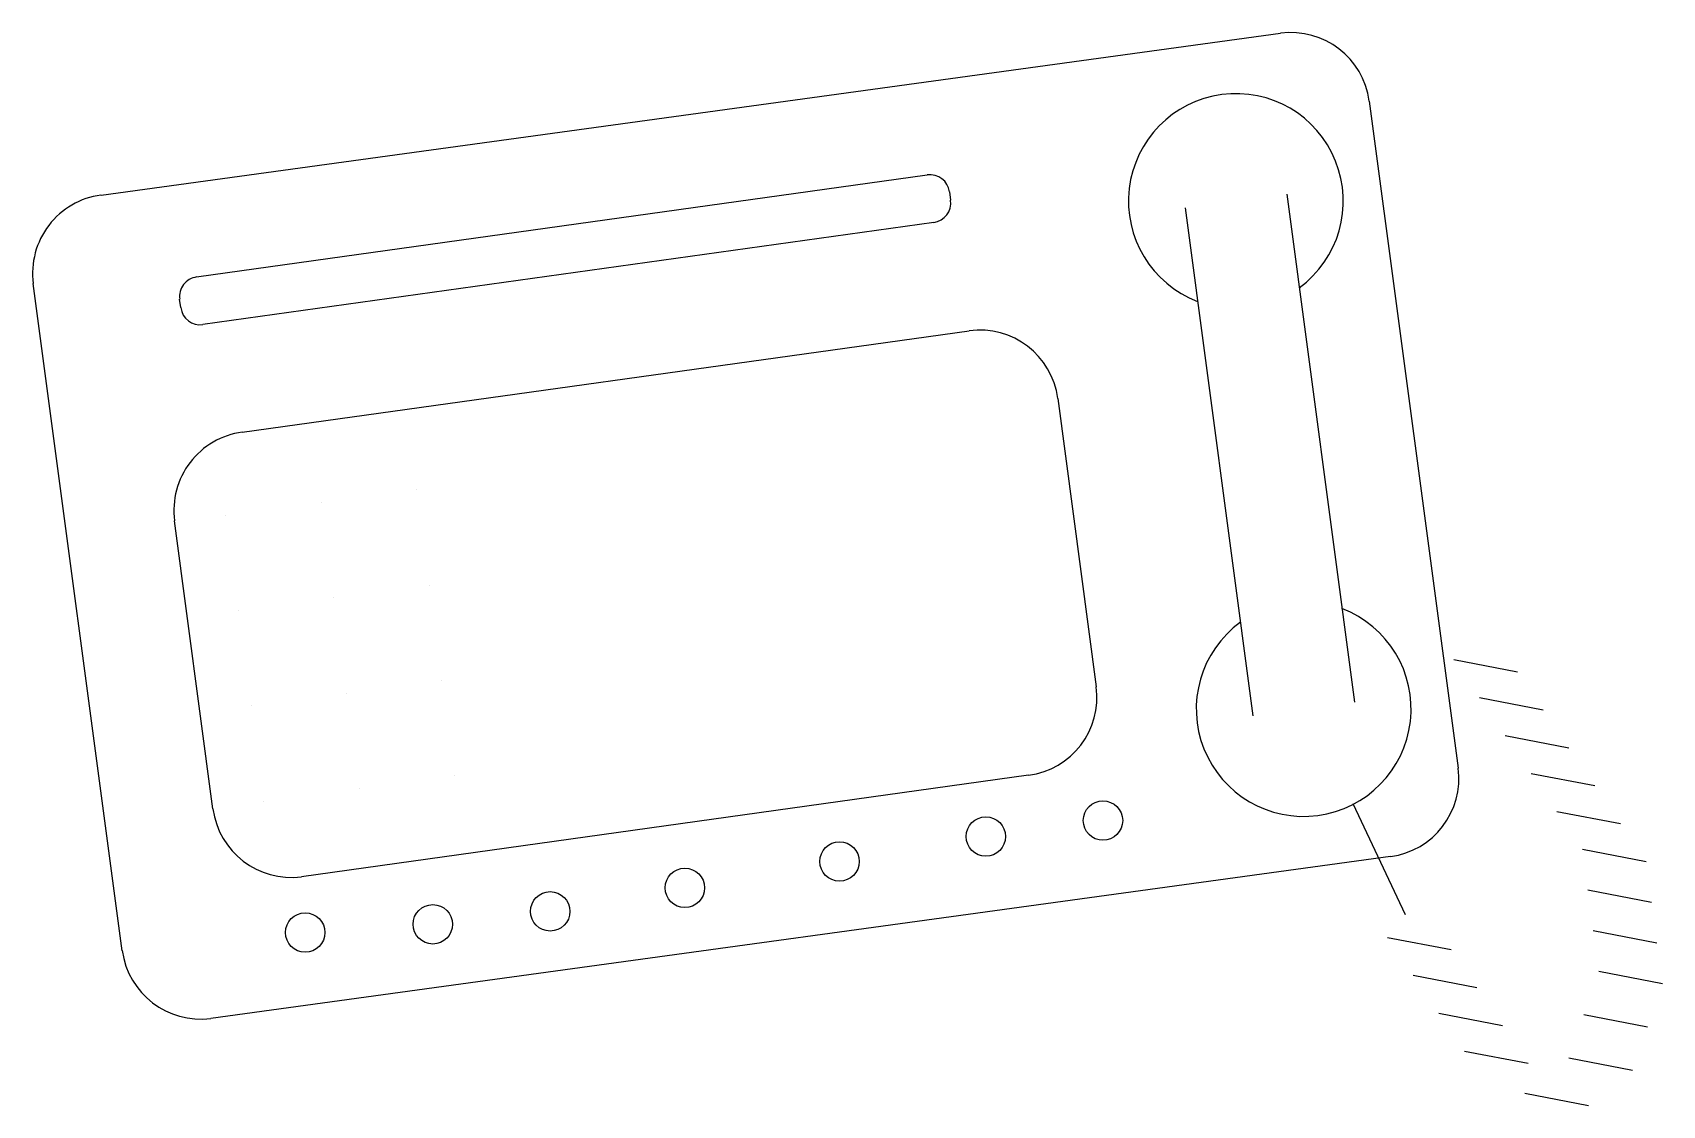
# Model space of a CAD drawing. Header units: millimetres. Extents: x 7301.3 to 7342.6, y 1379.3 to 1406.5.
import ezdxf

# ---------------------------------------------------------------- set-up
doc = ezdxf.new("R2010")
doc.units = ezdxf.units.MM

msp = doc.modelspace()

# ---------------------------------------------------------------- linework, layer by layer
at = {"linetype": 'Continuous'}
for p, q in [((7303.012, 1402.343), (7332.937, 1406.447)), ((7335.183, 1404.729), (7337.441, 1387.808)), ((7305.436, 1400.265), (7323.974, 1402.856)), ((7324.536, 1402.427), (7324.565, 1402.21)), ((7330.514, 1402.019), (7332.233, 1389.134)), ((7333.091, 1402.363), (7334.81, 1389.477)), ((7324.135, 1401.648), (7305.598, 1399.057)), ((7303.551, 1383.175), (7301.294, 1400.096)), ((7305.036, 1399.487), (7305.007, 1399.703)), ((7306.595, 1396.328), (7325.038, 1398.9)), ((7327.285, 1397.182), (7328.26, 1389.871)), ((7311.012, 1394.863), (7311.012, 1394.863)), ((7306.179, 1394.218), (7306.179, 1394.218)), ((7308.596, 1394.541), (7308.596, 1394.541)), ((7305.852, 1386.77), (7304.877, 1394.081)), ((7308.918, 1392.124), (7308.918, 1392.124)), ((7311.334, 1392.447), (7311.334, 1392.447)), ((7306.502, 1391.802), (7306.502, 1391.802)), ((7337.329, 1390.558), (7338.944, 1390.249)), ((7311.656, 1390.031), (7311.656, 1390.031)), ((7309.24, 1389.708), (7309.24, 1389.708)), ((7306.824, 1389.386), (7306.824, 1389.386)), ((7337.982, 1389.596), (7339.597, 1389.286)), ((7338.635, 1388.633), (7340.25, 1388.324)), ((7326.542, 1387.625), (7308.099, 1385.052)), ((7311.979, 1387.615), (7311.979, 1387.615)), ((7339.288, 1387.671), (7340.903, 1387.362)), ((7309.562, 1387.292), (7309.562, 1387.292)), ((7307.146, 1386.97), (7307.146, 1386.97)), ((7334.771, 1386.906), (7336.092, 1384.097)), ((7339.941, 1386.709), (7341.556, 1386.4)), ((7335.723, 1385.561), (7305.798, 1381.457)), ((7340.594, 1385.747), (7342.209, 1385.438)), ((7340.731, 1384.716), (7342.346, 1384.407)), ((7335.646, 1383.513), (7337.261, 1383.204)), ((7340.869, 1383.685), (7342.484, 1383.376)), ((7341.006, 1382.655), (7342.621, 1382.345)), ((7336.299, 1382.551), (7337.914, 1382.242)), ((7336.951, 1381.589), (7338.567, 1381.28)), ((7340.628, 1381.555), (7342.243, 1381.246)), ((7337.604, 1380.627), (7339.219, 1380.318)), ((7340.25, 1380.455), (7341.865, 1380.146)), ((7339.135, 1379.559), (7340.75, 1379.25))]:
    msp.add_line(p, q, dxfattribs=at)
for centre in [(7328.43, 1386.477), (7325.458, 1386.069), (7321.747, 1385.438), (7317.824, 1384.767), (7314.407, 1384.173), (7311.428, 1383.844), (7308.192, 1383.635)]:
    msp.add_circle(centre, 0.5, dxfattribs=at)
for centre, radius, start, end in [((7333.201, 1404.464), 2, 7.5983, 97.5983), ((7331.802, 1402.191), 2.725, 306.0898, 249.1069), ((7324.04, 1402.361), 0.5, 7.5983, 97.5983), ((7303.276, 1400.36), 2, 97.5983, 187.5983), ((7324.069, 1402.144), 0.5, 277.5983, 7.5983), ((7305.503, 1399.769), 0.5, 97.5983, 187.5983), ((7305.531, 1399.553), 0.5, 187.5983, 277.5983), ((7325.302, 1396.917), 2, 7.5983, 97.5983), ((7306.86, 1394.345), 2, 97.5983, 187.5983), ((7333.521, 1389.306), 2.725, 126.0898, 69.1069), ((7326.277, 1389.607), 2, 277.5983, 7.5983), ((7335.458, 1387.544), 2, 277.5983, 7.5983), ((7307.835, 1387.035), 2, 187.5983, 277.5983), ((7305.534, 1383.44), 2, 187.5983, 277.5983)]:
    msp.add_arc(centre, radius, start, end, dxfattribs=at)

doc.saveas('drawing.dxf')
